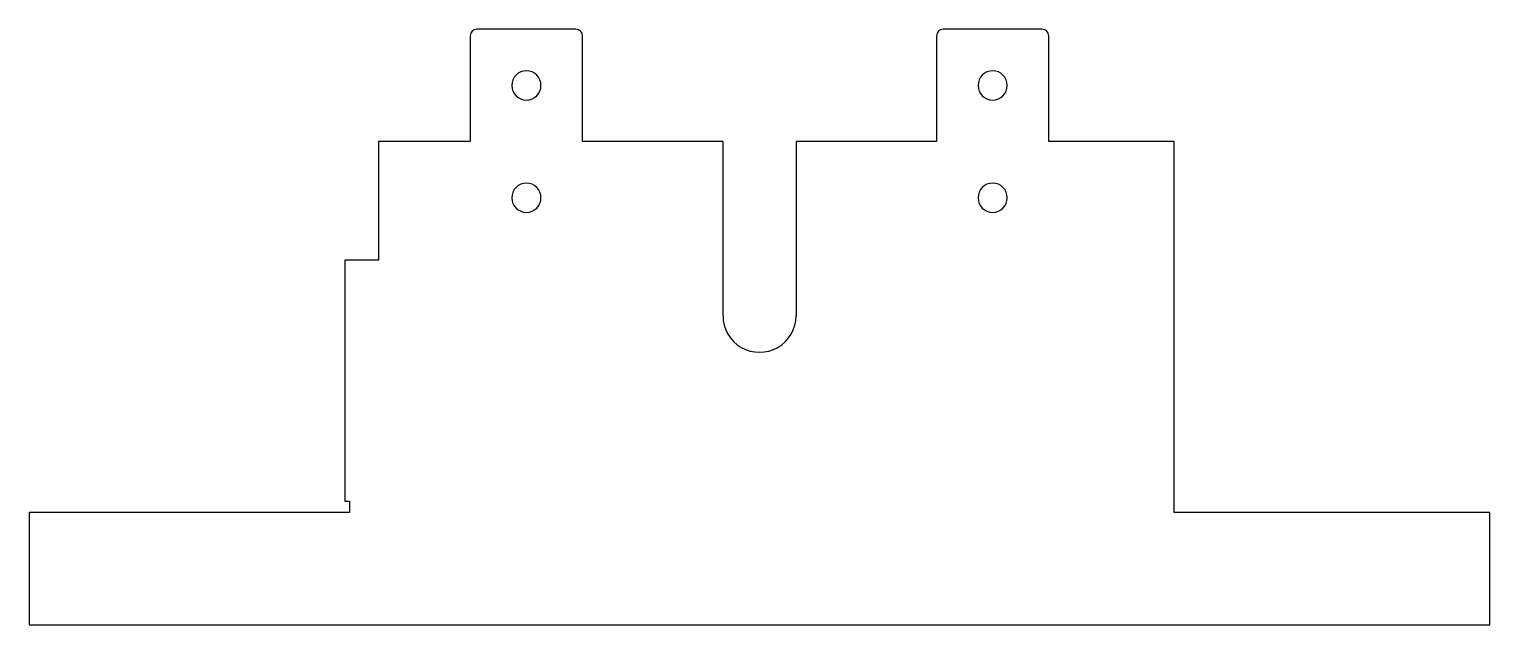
# Model space of a CAD drawing. Header units: millimetres. Extents: x 21 to 281, y -320 to -214.
import ezdxf

# ---------------------------------------------------------------- set-up
doc = ezdxf.new("R2010")
doc.units = ezdxf.units.MM
doc.layers.get('0').update_dxf_attribs({"linetype": 'CONTINUOUS'})

msp = doc.modelspace()

# ---------------------------------------------------------------- linework, layer by layer
for p, q in [((99.84, -215.19, 0), (99.84, -233.99, 0)), ((118.64, -213.99, 0), (101.04, -213.99, 0)), ((119.84, -233.99, 0), (119.84, -215.19, 0)), ((182.84, -215.19, 0), (182.84, -233.99, 0)), ((201.64, -213.99, 0), (184.04, -213.99, 0)), ((202.84, -233.99, 0), (202.84, -215.19, 0)), ((99.84, -233.99, 0), (83.54, -233.99, 0)), ((83.54, -233.99, 0), (83.54, -255.09, 0)), ((144.84, -233.99, 0), (119.84, -233.99, 0)), ((144.84, -264.99, 0), (144.84, -233.99, 0)), ((182.84, -233.99, 0), (157.84, -233.99, 0)), ((157.84, -233.99, 0), (157.84, -264.99, 0)), ((225.14, -233.99, 0), (202.84, -233.99, 0)), ((225.14, -299.99, 0), (225.14, -233.99, 0)), ((83.54, -255.09, 0), (77.54, -255.09, 0)), ((77.54, -255.09, 0), (77.54, -297.99, 0)), ((77.54, -297.99, 0), (78.33, -297.99, 0)), ((78.33, -297.99, 0), (78.33, -299.99, 0)), ((78.33, -299.99, 0), (21.34, -299.99, 0)), ((21.34, -299.99, 0), (21.34, -319.99, 0)), ((281.34, -299.99, 0), (225.14, -299.99, 0)), ((281.34, -319.99, 0), (281.34, -299.99, 0)), ((21.34, -319.99, 0), (281.34, -319.99, 0))]:
    msp.add_line(p, q)
at = {"extrusion": (-5.66531e-24, -8.01369e-32, -1)}
for centre in [(-109.84, -223.99, 0), (-192.84, -223.99, 0)]:
    msp.add_circle(centre, 2.6, dxfattribs=at)
at = {"extrusion": (-6.61216e-39, -8.01369e-32, -1)}
for centre in [(-109.84, -243.99, 0), (-192.84, -243.99, 0)]:
    msp.add_circle(centre, 2.6, dxfattribs=at)
for centre, radius, start, end in [((101.04, -215.19, 0), 1.2, 90, 180), ((118.64, -215.19, 0), 1.2, 0, 90), ((184.04, -215.19, 0), 1.2, 90, 180), ((201.64, -215.19, 0), 1.2, 0, 90), ((151.34, -264.99, 0), 6.5, -180.0098, 0)]:
    msp.add_arc(centre, radius, start, end)

doc.saveas('drawing.dxf')
